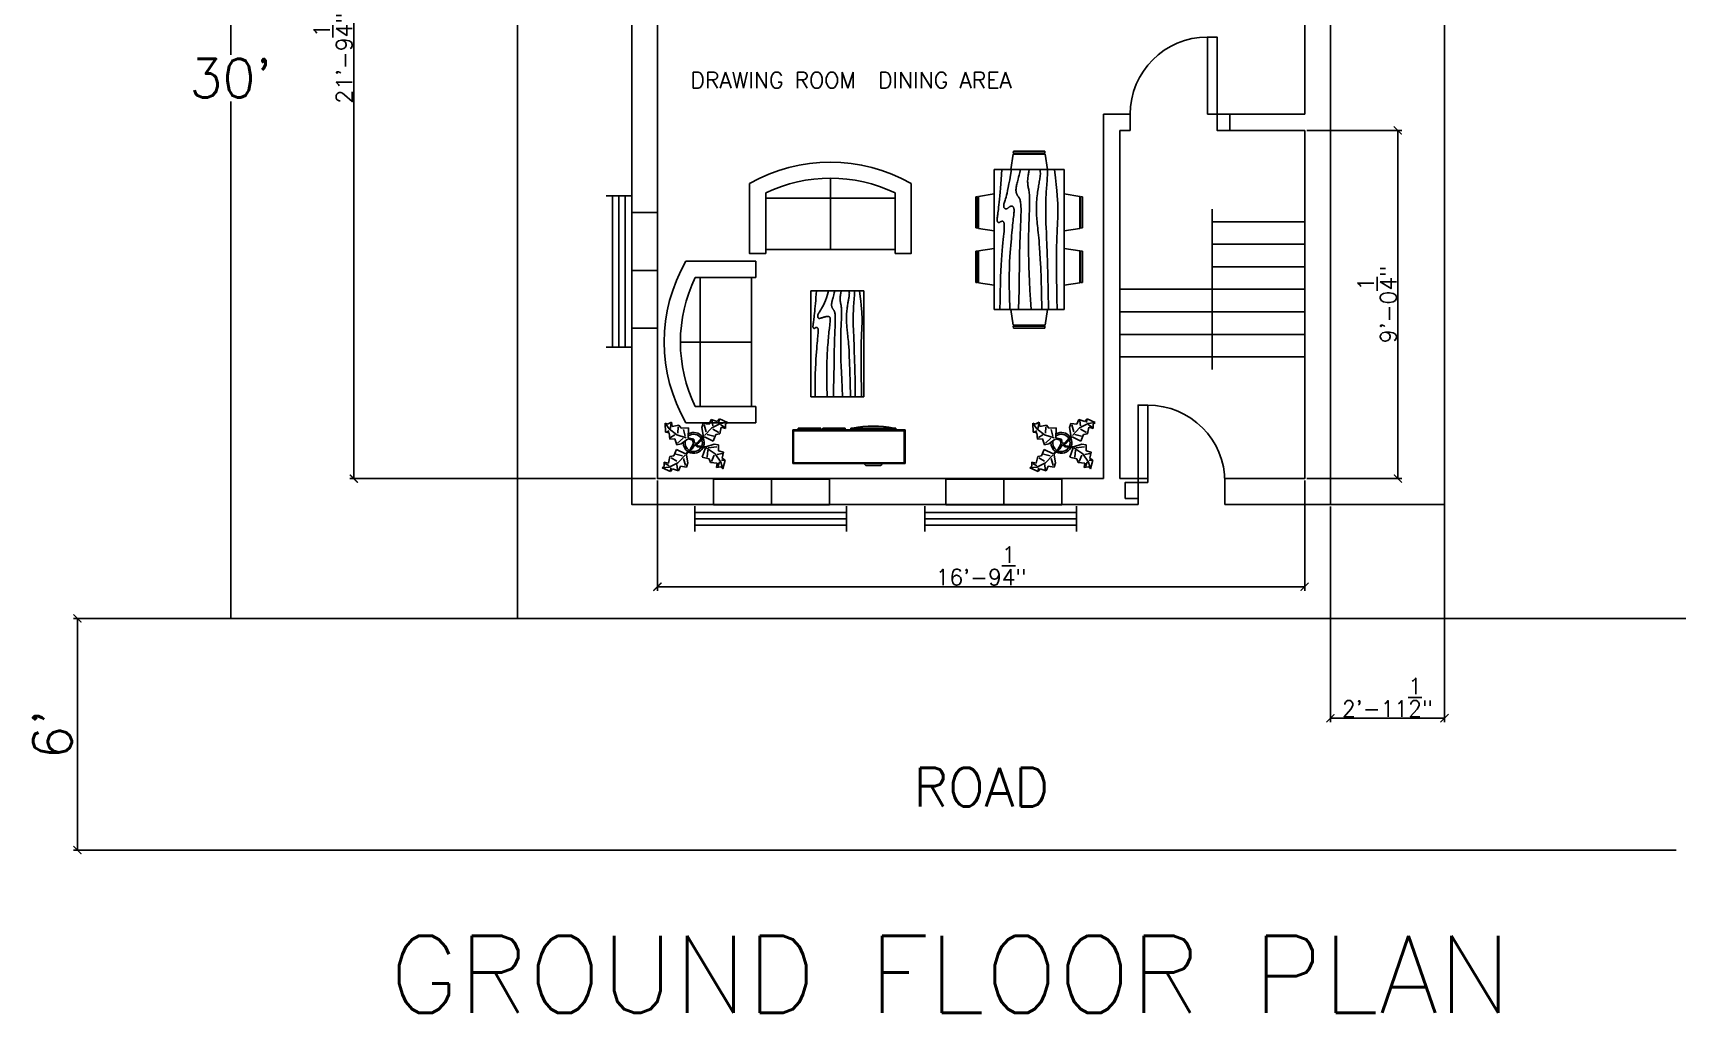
# Model space of a CAD drawing. Header units: inches. Extents: x 2392 to 5615, y 1950 to 5026.
# Drawn here: x 2502 to 3016, y 1950 to 2255 of the extents above; entities that cross this region are included whole.
import ezdxf

# ---------------------------------------------------------------- set-up
doc = ezdxf.new("R2010")
doc.units = ezdxf.units.IN
for name, color, linetype in [('blocks', 3, 'Continuous'), ('doors', 5, 'Continuous'), ('text', 1, 'Continuous'), ('windows', 2, 'Continuous')]:
    doc.layers.add(name, color=color, linetype=linetype)
doc.styles.get("Standard").update_dxf_attribs({"font": 'simplex.shx', "height": 5})
doc.dimstyles.new('Copy of ISO-25', dxfattribs={"dimtxt": 5, "dimasz": 2.5, "dimexe": 1.25, "dimexo": 0.625, "dimtad": 1, "dimlunit": 4, "dimtxsty": 'Standard', "dimblk": 'ARCHTICK', "dimcen": 2.5, "dimadec": 0, "dimazin": 0, "dimtfac": 1, "dimtmove": 0, "dimatfit": 3, "dimldrblk": 'ARCHTICK', "dimfxl": 1, "dimarcsym": 0})
doc.dimstyles.get("Standard").update_dxf_attribs({"dimtxt": 0.18, "dimasz": 0.18, "dimexe": 0.18, "dimexo": 0.0625, "dimgap": 0.09, "dimtad": 0, "dimtih": 1, "dimtoh": 1, "dimzin": 0, "dimdsep": 46, "dimlunit": 4, "dimtxsty": 'Standard', "dimblk": 'ARCHTICK', "dimcen": 0.09, "dimadec": 0, "dimazin": 0, "dimtfac": 1, "dimtofl": 0, "dimtmove": 0, "dimatfit": 3, "dimfxl": 1, "dimtolj": 1, "dimtzin": 0, "dimarcsym": 0})

# ---------------------------------------------------------------- blocks, each defined once
blk = doc.blocks.new('door')
at = {"layer": 'doors'}
for points in [[(-7, 5), (-7, 29), (-4, 29), (-4, 5)], [(-4, 5), (-4, 0), (0, 0), (0, 5)]]:
    blk.add_lwpolyline(points, close=True, dxfattribs=at)
blk.add_arc((-7, 5), 24, 90, 180, dxfattribs=at)
blk = doc.blocks.new('window')
at = {"layer": 'windows'}
blk.add_lwpolyline([(0, 8), (36, 8), (36, 0), (0, 0)], close=True, dxfattribs=at)
blk = doc.blocks.new('Dining Set - 36 x 72 in.')
at = {"linetype": 'Continuous'}
for p, q in [((-22.2343, 26.00059), (-23.4847, 17.99762)), ((-22.2304, 26), (-5.7608, 26)), ((-22, 27.5), (-22.1562, 26.50042)), ((-5.8416, 26.5), (-22.1534, 26.5)), ((-22, 27.5), (-6, 27.5)), ((-5.8437, 26.49966), (-6, 27.5)), ((-4.5152, 17.99762), (-5.7655, 25.99926)), ((5.7657, 26.00059), (4.5153, 17.99762)), ((5.7696, 26), (22.2392, 26)), ((6, 27.5), (5.8438, 26.50042)), ((22.1584, 26.5), (5.8466, 26.5)), ((6, 27.5), (22, 27.5)), ((22.1563, 26.49966), (22, 27.5)), ((23.4848, 17.99762), (22.2345, 25.99926)), ((36, 18), (-36, 18)), ((-36, 18), (-36, -18)), ((36, -18), (36, 18)), ((-44.0006, 8.23428), (-35.9976, 9.48474)), ((44.0006, 8.23428), (35.9976, 9.48474)), ((-45.5, 8), (-44.5004, 8.15617)), ((-45.5, 8), (-45.5, -8)), ((-44.5, -8.15843), (-44.5, 8.15338)), ((-44, 8.23041), (-44, -8.23915)), ((44, 8.23041), (44, -8.23915)), ((44.5, -8.15843), (44.5, 8.15338)), ((45.5, 8), (44.5005, 8.15617)), ((45.5, 8), (45.5, -8)), ((-44.4997, -8.15631), (-45.5, -8)), ((-35.9976, -9.48476), (-43.9993, -8.2345)), ((35.9976, -9.48476), (43.9993, -8.2345)), ((44.4997, -8.15631), (45.5, -8)), ((-36, -18), (36, -18)), ((-22.2343, -26.0006), (-23.4847, -17.99762)), ((-4.5152, -17.99762), (-5.7655, -25.99928)), ((5.7657, -26.0006), (4.5153, -17.99762)), ((23.4848, -17.99762), (22.2345, -25.99928)), ((-22.2304, -26), (-5.7608, -26)), ((-22, -27.5), (-22.1562, -26.50044)), ((-5.8416, -26.5), (-22.1534, -26.5)), ((-22, -27.5), (-6, -27.5)), ((-5.8437, -26.49967), (-6, -27.5)), ((5.7696, -26), (22.2392, -26)), ((6, -27.5), (5.8438, -26.50044)), ((22.1584, -26.5), (5.8466, -26.5)), ((6, -27.5), (22, -27.5)), ((22.1563, -26.49967), (22, -27.5))]:
    blk.add_line(p, q, dxfattribs=at)
for points in [[(-36, 15), (-31.1772, 14.97754), (-26.8079, 14.91406), (-22.8538, 14.81543), (-19.276, 14.6875), (-16.0362, 14.53613), (-13.0957, 14.36718), (-10.4159, 14.18652), (-7.9583, 14), (-5.6904, 13.81315), (-3.6035, 13.63021), (-1.6954, 13.45508), (0.0365, 13.29166), (1.5945, 13.14388), (2.9811, 13.01562), (4.1988, 12.9108), (5.25, 12.83333), (6.1393, 12.78613), (6.8802, 12.76823), (7.4883, 12.77767), (7.9792, 12.8125), (8.3685, 12.87077), (8.6719, 12.95052), (8.9049, 13.0498), (9.0833, 13.16666), (9.2205, 13.29899), (9.3216, 13.44401), (9.3895, 13.59879), (9.4271, 13.76041), (9.4373, 13.92594), (9.4232, 14.09245), (9.3875, 14.257), (9.3333, 14.41666), (9.2638, 14.56917), (9.1836, 14.71484), (9.0975, 14.85465), (9.0104, 14.98958), (8.9272, 15.1206), (8.8529, 15.2487), (8.7922, 15.37483), (8.75, 15.5), (8.7305, 15.62467), (8.7344, 15.74739), (8.7617, 15.86621), (8.8125, 15.97916), (8.8867, 16.08431), (8.9844, 16.17968), (9.1055, 16.26334), (9.25, 16.33333), (9.4189, 16.38802), (9.6172, 16.42708), (9.8506, 16.45052), (10.125, 16.45833), (10.4463, 16.45052), (10.8203, 16.42708), (11.2529, 16.38802), (11.75, 16.33333), (12.3184, 16.26318), (12.9694, 16.17838), (13.7151, 16.07991), (14.5677, 15.96875), (15.5395, 15.84586), (16.6426, 15.71224), (17.8893, 15.56884), (19.2917, 15.41666), (20.859, 15.25667), (22.5879, 15.08984), (24.4721, 14.91715), (26.5052, 14.73958), (28.6809, 14.5581), (30.9929, 14.3737), (33.4347, 14.18733), (36, 14)], [(-36, 10), (-28.9766, 10.14274), (-23.1725, 10.20442), (-18.4241, 10.19775), (-14.5677, 10.13541), (-11.4399, 10.03011), (-8.877, 9.89453), (-6.7154, 9.74137), (-4.7917, 9.58333), (-2.9698, 9.43082), (-1.2246, 9.28515), (0.4415, 9.14534), (2.026, 9.01041), (3.5266, 8.87939), (4.9408, 8.7513), (6.266, 8.62516), (7.5, 8.5), (8.6411, 8.37549), (9.6914, 8.2539), (10.6538, 8.13818), (11.5312, 8.03125), (12.3267, 7.93603), (13.043, 7.85547), (13.6831, 7.79248), (14.25, 7.75), (14.7471, 7.7303), (15.1797, 7.73307), (15.5537, 7.75732), (15.875, 7.80208), (16.1494, 7.86637), (16.3828, 7.94922), (16.5811, 8.04964), (16.75, 8.16666), (16.8944, 8.29915), (17.0143, 8.44531), (17.1089, 8.60319), (17.1771, 8.77083), (17.218, 8.94629), (17.2305, 9.1276), (17.2137, 9.31282), (17.1667, 9.5), (17.0895, 9.6875), (16.987, 9.875), (16.8649, 10.0625), (16.7292, 10.25), (16.5856, 10.4375), (16.4401, 10.625), (16.2985, 10.8125), (16.1667, 11), (16.05, 11.18733), (15.9518, 11.3737), (15.8752, 11.5581), (15.8229, 11.73958), (15.798, 11.91715), (15.8034, 12.08984), (15.842, 12.25667), (15.9167, 12.41666), (16.0295, 12.56836), (16.1784, 12.70833), (16.3605, 12.83268), (16.5729, 12.9375), (16.8127, 13.01888), (17.0768, 13.07291), (17.3625, 13.0957), (17.6667, 13.08333), (17.9894, 13.03312), (18.3418, 12.94726), (18.7382, 12.82918), (19.1927, 12.68229), (19.7195, 12.51001), (20.3327, 12.31575), (21.0465, 12.10294), (21.875, 11.875), (22.8357, 11.63354), (23.959, 11.37304), (25.2786, 11.08618), (26.8282, 10.76562), (28.6414, 10.40405), (30.752, 9.99414), (33.1936, 9.52856), (36, 9)], [(-36, 5.5), (-30.7157, 5.3348), (-26.069, 5.20963), (-21.9946, 5.11767), (-18.4271, 5.05208), (-15.3009, 5.00602), (-12.5508, 4.97265), (-10.1112, 4.94515), (-7.9167, 4.91666), (-5.909, 4.88167), (-4.0586, 4.83984), (-2.3429, 4.79215), (-0.7396, 4.73958), (0.7739, 4.6831), (2.22, 4.6237), (3.6213, 4.56233), (5, 4.5), (6.373, 4.43782), (7.7344, 4.3776), (9.0723, 4.32129), (10.375, 4.27083), (11.6309, 4.22819), (12.8281, 4.19531), (13.9551, 4.17415), (15, 4.16666), (15.954, 4.17448), (16.819, 4.19791), (17.6001, 4.23698), (18.3021, 4.29166), (18.9299, 4.36198), (19.4883, 4.44791), (19.9823, 4.54948), (20.4167, 4.66666), (20.7969, 4.79899), (21.1302, 4.94401), (21.4245, 5.09879), (21.6875, 5.26041), (21.9271, 5.42594), (22.1511, 5.59245), (22.3672, 5.757), (22.5834, 5.91666), (22.8065, 6.06868), (23.0404, 6.21093), (23.2879, 6.34147), (23.5521, 6.45833), (23.8358, 6.55957), (24.142, 6.64323), (24.4735, 6.70735), (24.8334, 6.75), (25.2235, 6.76969), (25.642, 6.76692), (26.0858, 6.74267), (26.5521, 6.69791), (27.0379, 6.63362), (27.5404, 6.55078), (28.0565, 6.45036), (28.5834, 6.33333), (29.1242, 6.19987), (29.7071, 6.04687), (30.3661, 5.87044), (31.1354, 5.66666), (32.0493, 5.43164), (33.142, 5.16146), (34.4475, 4.85221), (36, 4.5)], [(-36, -1), (-30.7915, -0.6591), (-26.0195, -0.38216), (-21.6519, -0.16284), (-17.6563, 0.00521), (-14.0005, 0.12833), (-10.6523, 0.21289), (-7.5796, 0.26522), (-4.75, 0.29166), (-2.134, 0.29793), (0.2878, 0.28711), (2.5317, 0.26163), (4.6146, 0.22396), (6.5529, 0.17651), (8.3633, 0.12174), (10.0623, 0.06209), (11.6667, 0), (13.1899, -0.06201), (14.6341, -0.1211), (15.9982, -0.17432), (17.2813, -0.21875), (18.4823, -0.25147), (19.6003, -0.26953), (20.6343, -0.27002), (21.5834, -0.25), (22.4481, -0.20768), (23.2357, -0.14584), (23.9549, -0.06836), (24.6146, 0.02083), (25.2235, 0.11784), (25.7904, 0.21875), (26.3241, 0.31966), (26.8334, 0.41666), (27.3265, 0.50618), (27.8099, 0.58593), (28.2894, 0.65397), (28.7709, 0.70833), (29.2601, 0.74707), (29.763, 0.76823), (30.2855, 0.76985), (30.8334, 0.75), (31.4088, 0.70784), (31.9994, 0.64713), (32.589, 0.57275), (33.1615, 0.48958), (33.7008, 0.4025), (34.1908, 0.3164), (34.6153, 0.23616), (34.9584, 0.16666), (35.2099, 0.11165), (35.3848, 0.07031), (35.504, 0.04069), (35.5886, 0.02083), (35.6594, 0.00879), (35.7377, 0.0026), (35.8442, 0.00032), (36, 0)], [(-36, -6.5), (-27.1843, -6.31267), (-20.084, -6.1263), (-14.469, -5.9419), (-10.1094, -5.76042), (-6.7752, -5.58285), (-4.2363, -5.41016), (-2.2629, -5.24333), (-0.625, -5.08334), (0.8708, -4.93099), (2.2715, -4.78646), (3.5872, -4.64974), (4.8281, -4.52084), (6.0046, -4.39974), (7.127, -4.28646), (8.2053, -4.18099), (9.25, -4.08334), (10.2705, -3.99382), (11.2734, -3.91407), (12.2647, -3.84603), (13.25, -3.79167), (14.2354, -3.75293), (15.2266, -3.73177), (16.2295, -3.73015), (17.25, -3.75), (18.2912, -3.79248), (19.3451, -3.85547), (20.4009, -3.93604), (21.4479, -4.03125), (22.4754, -4.13819), (23.4727, -4.25391), (24.4289, -4.37549), (25.3334, -4.5), (26.1785, -4.62492), (26.9694, -4.74935), (27.7145, -4.87281), (28.4219, -4.99479), (29.1, -5.11483), (29.7572, -5.23242), (30.4016, -5.34709), (31.0417, -5.45834), (31.6837, -5.56437), (32.3262, -5.65821), (32.9658, -5.73153), (33.599, -5.77604), (34.2224, -5.78345), (34.8327, -5.74545), (35.4264, -5.65373), (36, -5.5)], [(-36, -10), (-26.4022, -9.81299), (-18.4675, -9.62891), (-11.9839, -9.45069), (-6.7396, -9.28125), (-2.5226, -9.12354), (0.8789, -8.98047), (3.6769, -8.85498), (6.0833, -8.75), (8.2767, -8.66765), (10.3021, -8.60677), (12.1712, -8.56543), (13.8958, -8.54167), (15.4876, -8.53353), (16.9583, -8.53907), (18.3197, -8.55632), (19.5834, -8.58334), (20.7616, -8.61841), (21.8685, -8.66081), (22.9188, -8.71004), (23.9271, -8.76563), (24.9081, -8.82707), (25.8763, -8.89388), (26.8465, -8.96558), (27.8334, -9.04167), (28.8474, -9.12118), (29.8828, -9.20117), (30.93, -9.27824), (31.9792, -9.34896), (33.0205, -9.40991), (34.0443, -9.45768), (35.0407, -9.48885), (36, -9.5)], [(-36, -14.5), (-30.0881, -14.33513), (-25.0332, -14.21224), (-20.7312, -14.12647), (-17.0781, -14.07292), (-13.97, -14.04671), (-11.3027, -14.04297), (-8.9724, -14.05681), (-6.875, -14.08334), (-4.9224, -14.11833), (-3.0905, -14.16016), (-1.3709, -14.20785), (0.2448, -14.26042), (1.7647, -14.3169), (3.1973, -14.3763), (4.5507, -14.43767), (5.8333, -14.5), (7.0554, -14.5621), (8.235, -14.62175), (9.3922, -14.67652), (10.5469, -14.72396), (11.7192, -14.76164), (12.929, -14.78711), (14.1965, -14.79794), (15.5417, -14.79167), (16.9933, -14.76424), (18.6152, -14.70508), (20.4804, -14.60197), (22.6615, -14.44271), (25.2312, -14.21509), (28.2624, -13.9069), (31.8277, -13.50594), (36, -13)]]:
    blk.add_lwpolyline(points, dxfattribs=at)
blk = doc.blocks.new('Entertainment Center')
at = {"linetype": 'Continuous'}
for p, q in [((-4, 0), (-5, -1)), ((4, 0), (-4, 0)), ((5, -1), (4, 0)), ((-17, -19), (-17, -1)), ((-17, -1), (43, -1)), ((-16.5, -18.5), (-16.5, -1.5)), ((-16.5, -1.5), (42.5, -1.5)), ((42.5, -1.5), (42.5, -18.5)), ((43, -1), (43, -19)), ((43, -19), (-17, -19)), ((42.5, -18.5), (-16.5, -18.5)), ((-12, -20), (-12, -19)), ((12, -20), (-12, -20)), ((12, -19), (12, -20)), ((15, -20), (15, -19)), ((27, -20), (15, -20)), ((27, -19), (27, -20)), ((28, -20), (28, -19)), ((40, -20), (28, -20)), ((40, -19), (40, -20))]:
    blk.add_line(p, q, dxfattribs=at)
blk.add_arc((0, 40), 61, 259.6111, 280.3889, dxfattribs=at)
blk = doc.blocks.new('Plant - Rubber or Philodendron')
at = {"linetype": 'Continuous'}
for p, q in [((-16.2005, 11.4774), (-13.9899, 8.1064)), ((-16.2005, 11.4774), (-14.8639, 10.7964)), ((-16.0159, 6.3329), (-16.2005, 11.4774)), ((-14.8639, 10.7964), (-12.6195, 11.8975)), ((-13.3174, 8.325), (-13.0735, 11.0065)), ((-12.6195, 11.8975), (-12.1909, 9.4345)), ((-12.1909, 9.4345), (-8.3829, 10.3)), ((-8.3829, 10.3), (-7.0549, 8.501)), ((4.6914, 8.8812), (5.3859, 11.2828)), ((5.3859, 11.2828), (8.8871, 10.7908)), ((5.9878, 10.4842), (7.1971, 6.3869)), ((8.8871, 10.7908), (9.9809, 13.4933)), ((9.9809, 13.4933), (13.3837, 12.301)), ((15.3859, 11.3055), (10.3916, 8.7942)), ((10.5828, 12.6946), (10.8893, 9.7953)), ((13.3837, 12.301), (14.68, 13.9039)), ((14.5816, 13.2037), (14.3848, 11.8033)), ((14.68, 13.9039), (19.3848, 11.8146)), ((15.2875, 10.6053), (17.5907, 9.2105)), ((19.3848, 11.8146), (15.3859, 11.3055)), ((19.3848, 11.8146), (18.1868, 10.9119)), ((18.1868, 10.9119), (18.1925, 8.4119)), ((-14.0069, 5.8704), (-16.0159, 6.3329)), ((-15.3434, 6.5514), (-13.9984, 6.9884)), ((-13.5868, 2.2894), (-14.0069, 5.8704)), ((-13.9899, 8.1064), (-9.5434, 4.7185)), ((-10.6784, 2.491), (-13.5868, 2.2894)), ((-13.1329, 3.1804), (-10.6614, 4.727)), ((-9.5858, -0.8715), (-10.6784, 2.491)), ((-9.5434, 4.7185), (-4.1917, 2.9888)), ((-9.1318, 0.0195), (-5.9793, 2.9025)), ((-8.8369, 9.409), (-9.0894, 5.6095)), ((-7.1228, -0.443), (-3.5248, 2.2131)), ((-7.0549, 8.501), (-3.0284, 8.6941)), ((-4.8529, 4.012), (-5.7184, 7.82)), ((-3.5248, 2.2131), (-3.3011, 2.4355)), ((-3.3011, 2.4355), (-0.5306, 1.7947)), ((-3.0284, 8.6941), (-3.0709, 3.1041)), ((-3.0709, 3.1041), (0.0797, 2.3163)), ((-0.5306, 1.7947), (-0.2255, -0.5527)), ((-0.5306, 1.7947), (-0.5306, 1.7947)), ((0.0797, 2.3163), (0.4866, -0.031)), ((0.4866, -0.031), (2.1141, 0.2298)), ((2.1141, 0.2298), (5.4346, 3.9146)), ((6.1032, 3.6844), (2.8262, -0.031)), ((4.6914, 8.8812), (5.5014, 4.4831)), ((5.4346, 3.9146), (5.5014, 4.4831)), ((11.1089, 1.1958), (6.1032, 3.6844)), ((10.3916, 8.7942), (6.2847, 4.4028)), ((7.7005, 4.8881), (11.5025, 3.9967)), ((14.2977, 6.1031), (10.9934, 7.9956)), ((12.7005, 4.8994), (11.1089, 1.1958)), ((14.8995, 5.3044), (12.7005, 4.8994)), ((15.7909, 9.1065), (14.8995, 5.3044)), ((18.1925, 8.4119), (15.7909, 9.1065)), ((-14.4141, -11.4699), (-13.5228, -7.6679)), ((-13.5228, -7.6679), (-11.3237, -7.2629)), ((-12.921, -8.4665), (-9.6166, -10.359)), ((-11.3237, -7.2629), (-9.7321, -3.5593)), ((-6.3237, -7.2516), (-10.1257, -6.3602)), ((-9.7321, -3.5593), (-4.7264, -6.0479)), ((-7.1228, -0.443), (-9.5858, -0.8715)), ((-9.0148, -11.1577), (-4.9047, -6.8122)), ((-4.611, -12.8477), (-5.8203, -8.7504)), ((-2.019, -3.6148), (-4.7264, -6.0479)), ((-4.1246, -6.8466), (-4.0579, -6.2781)), ((-3.3146, -11.2447), (-4.1246, -6.8466)), ((-4.0579, -6.2781), (-0.9375, -3.1608)), ((-2.019, -3.6148), (-0.2255, -0.5527)), ((-0.9375, -3.1608), (0.5883, -0.8135)), ((0.5883, -0.8135), (2.2447, -2.0916)), ((2.8262, -0.031), (1.3003, -0.5527)), ((1.3003, -0.5527), (2.4193, -1.4655)), ((2.2447, -2.0916), (6.7108, -2.6626)), ((2.4193, -1.4655), (6.895, -2.1175)), ((4.943, -7.9659), (6.7108, -2.6626)), ((8.8321, -9.0266), (4.943, -7.9659)), ((11.6605, -0.5413), (6.895, -2.1175)), ((12.3677, -6.1981), (7.219, -2.6772)), ((8.125, -4.0768), (7.7715, -7.9659)), ((8.3544, -2.7453), (13.1973, -2.1704)), ((9.5392, -11.1479), (8.8321, -9.0266)), ((10.2463, -10.4408), (11.6605, -6.9053)), ((11.6605, -0.5413), (14.1354, -0.8948)), ((15.5496, -10.7943), (12.3677, -6.1981)), ((16.2567, -5.8446), (13.4283, -6.5517)), ((14.1354, -0.8948), (14.1354, -4.4304)), ((14.1354, -4.4304), (16.9638, -5.1375)), ((16.9638, -5.1375), (16.2567, -8.673)), ((16.2567, -8.673), (18.0245, -9.7337)), ((-18.008, -14.1781), (-16.8101, -13.2754)), ((-18.008, -14.1781), (-14.0091, -13.669)), ((-13.3032, -16.2674), (-18.008, -14.1781)), ((-16.8157, -10.7754), (-14.4141, -11.4699)), ((-16.8101, -13.2754), (-16.8157, -10.7754)), ((-13.9107, -12.9688), (-16.2139, -11.574)), ((-14.0091, -13.669), (-9.0148, -11.1577)), ((-12.0069, -14.6645), (-13.3032, -16.2674)), ((-13.2048, -15.5672), (-13.008, -14.1668)), ((-8.6042, -15.8568), (-12.0069, -14.6645)), ((-9.206, -15.0581), (-9.5126, -12.1588)), ((-7.5103, -13.1543), (-8.6042, -15.8568)), ((-4.0092, -13.6463), (-7.5103, -13.1543)), ((-3.3146, -11.2447), (-4.0092, -13.6463)), ((13.4283, -11.5015), (9.5392, -11.1479)), ((13.0748, -13.9763), (13.4283, -11.5015)), ((15.5496, -13.6228), (13.0748, -13.9763)), ((14.8425, -10.7943), (13.7819, -13.2692)), ((16.6103, -14.6834), (15.5496, -10.7943)), ((16.6103, -14.6834), (15.5496, -13.6228)), ((17.3174, -9.7337), (15.9032, -9.7337)), ((18.0245, -9.7337), (16.6103, -14.6834))]:
    blk.add_line(p, q, dxfattribs=at)
for centre, radius, start, end in [((0.0308, 0.1664), 6, 178.6147, 235.1169), ((0.0308, 0.1664), 5, 168.1647, 238.6725), ((0, 0), 6.1275, 34.37569, 120.1028), ((-0.0601, -0.2075), 5.2461, 33.82192, 124.9414), ((-0.2664, 0.1682), 5.2775, 338.4094, 20.03007), ((-0.098, 0.1364), 6.1288, 341.2017, 26.09184), ((-0.0234, 0.3825), 6.1492, 242.5812, 331.2714), ((-0.1102, 0.4886), 5.2883, 247.3711, 327.472)]:
    blk.add_arc(centre, radius, start, end, dxfattribs=at)
blk = doc.blocks.new('Table - Rectangular Woodgrain 60 x 30 in.')
at = {"linetype": 'Continuous'}
for p, q in [((0, 0), (0, -30)), ((60, 0), (0, 0)), ((60, -30), (60, 0)), ((0, -30), (60, -30))]:
    blk.add_line(p, q, dxfattribs=at)
for points in [[(0, -2.4), (4.8155, -2.418), (9.0302, -2.4688), (12.709, -2.5477), (15.9167, -2.65), (18.7181, -2.7711), (21.1781, -2.9063), (23.3616, -3.0508), (25.3333, -3.2), (27.1477, -3.3495), (28.8172, -3.4958), (30.3437, -3.636), (31.7291, -3.7667), (32.9756, -3.8849), (34.0849, -3.9875), (35.059, -4.0714), (35.9, -4.1334), (36.6114, -4.1711), (37.2041, -4.1854), (37.6906, -4.1779), (38.0833, -4.15), (38.3948, -4.1034), (38.6375, -4.0396), (38.8239, -3.9602), (38.9666, -3.8667), (39.0764, -3.7608), (39.1573, -3.6448), (39.2116, -3.521), (39.2416, -3.3917), (39.2498, -3.2593), (39.2385, -3.1261), (39.21, -2.9944), (39.1666, -2.8667), (39.111, -2.7447), (39.0468, -2.6281), (38.978, -2.5163), (38.9083, -2.4083), (38.8418, -2.3035), (38.7823, -2.201), (38.7337, -2.1001), (38.7, -2), (38.6844, -1.9003), (38.6875, -1.8021), (38.7094, -1.707), (38.75, -1.6167), (38.8094, -1.5326), (38.8875, -1.4563), (38.9844, -1.3893), (39.1, -1.3333), (39.2351, -1.2896), (39.3937, -1.2583), (39.5804, -1.2396), (39.8, -1.2333), (40.057, -1.2396), (40.3562, -1.2583), (40.7023, -1.2896), (41.1, -1.3333), (41.5547, -1.3895), (42.0755, -1.4573), (42.6721, -1.5361), (43.3542, -1.625), (44.1316, -1.7233), (45.014, -1.8302), (46.0114, -1.9449), (47.1333, -2.0667), (48.3862, -2.1947), (49.7625, -2.3281), (51.2513, -2.4663), (52.8416, -2.6083), (54.5226, -2.7535), (56.2833, -2.9011), (58.1127, -3.0501), (60, -3.2)], [(0, -9.2), (6.5759, -9.0858), (11.9385, -9.0365), (16.2527, -9.0418), (19.6833, -9.0917), (22.3952, -9.1759), (24.5531, -9.2844), (26.322, -9.4069), (27.8666, -9.5333), (29.3241, -9.6553), (30.7203, -9.7719), (32.0532, -9.8837), (33.3208, -9.9917), (34.5213, -10.0965), (35.6526, -10.199), (36.7128, -10.2999), (37.7, -10.4), (38.6129, -10.4996), (39.4531, -10.5969), (40.223, -10.6895), (40.925, -10.775), (41.5613, -10.8512), (42.1344, -10.9156), (42.6465, -10.966), (43.1, -11), (43.4976, -11.0158), (43.8437, -11.0136), (44.143, -10.9942), (44.4, -10.9583), (44.6195, -10.9069), (44.8062, -10.8406), (44.9648, -10.7603), (45.1, -10.6667), (45.2155, -10.5598), (45.3114, -10.4365), (45.3871, -10.2929), (45.4416, -10.125), (45.4743, -9.929), (45.4844, -9.7011), (45.4709, -9.4371), (45.4333, -9.1333), (45.3716, -8.7883), (45.2896, -8.4104), (45.1919, -8.0107), (45.0833, -7.6), (44.9685, -7.1893), (44.8521, -6.7896), (44.7388, -6.4117), (44.6333, -6.0667), (44.54, -5.7628), (44.4614, -5.4979), (44.4001, -5.2675), (44.3583, -5.0667), (44.3384, -4.8909), (44.3427, -4.7354), (44.3736, -4.5956), (44.4333, -4.4667), (44.5236, -4.3453), (44.6427, -4.2333), (44.7884, -4.1339), (44.9583, -4.05), (45.1501, -3.9849), (45.3614, -3.9417), (45.59, -3.9234), (45.8333, -3.9333), (46.0915, -3.9749), (46.3734, -4.0531), (46.6906, -4.1736), (47.0542, -4.3417), (47.4756, -4.5629), (47.9661, -4.8427), (48.5372, -5.1866), (49.2, -5.6), (49.9676, -6.0844), (50.8594, -6.625), (51.8965, -7.2031), (53.1, -7.8), (54.491, -8.3969), (56.0906, -8.975), (57.9199, -9.5156), (60, -10)], [(0, -12.8), (5.1847, -12.9322), (9.6213, -13.0323), (13.3963, -13.1059), (16.5958, -13.1583), (19.3063, -13.1952), (21.614, -13.2219), (23.6054, -13.2439), (25.3666, -13.2667), (26.9728, -13.2947), (28.4531, -13.3281), (29.8256, -13.3663), (31.1083, -13.4083), (32.3191, -13.4535), (33.476, -13.501), (34.597, -13.5501), (35.7, -13.6), (36.7984, -13.6497), (37.8875, -13.6979), (38.9578, -13.743), (40, -13.7833), (41.0047, -13.8174), (41.9625, -13.8438), (42.864, -13.8607), (43.7, -13.8667), (44.4631, -13.8604), (45.1552, -13.8417), (45.7801, -13.8104), (46.3416, -13.7667), (46.8439, -13.7104), (47.2906, -13.6417), (47.6858, -13.5604), (48.0333, -13.4667), (48.3375, -13.3608), (48.6042, -13.2448), (48.8396, -13.121), (49.05, -12.9917), (49.2417, -12.8593), (49.4208, -12.7261), (49.5937, -12.5944), (49.7667, -12.4667), (49.9452, -12.3451), (50.1323, -12.2313), (50.3303, -12.1268), (50.5416, -12.0333), (50.7686, -11.9524), (51.0135, -11.8854), (51.2788, -11.8341), (51.5666, -11.8), (51.8785, -11.7843), (52.2116, -11.7865), (52.562, -11.8059), (52.926, -11.8417), (53.2998, -11.8931), (53.6795, -11.9594), (54.0614, -12.0397), (54.4416, -12.1333), (54.8223, -12.2401), (55.2293, -12.3625), (55.6942, -12.5037), (56.2489, -12.6667), (56.9251, -12.8547), (57.7545, -13.0708), (58.7689, -13.3182), (60, -13.6)], [(0, -18), (5.124, -17.7273), (9.6609, -17.5057), (13.6705, -17.3303), (17.2125, -17.1958), (20.3467, -17.0973), (23.1328, -17.0297), (25.6307, -16.9878), (27.9, -16.9667), (29.9928, -16.9617), (31.9302, -16.9703), (33.7254, -16.9907), (35.3917, -17.0208), (36.9423, -17.0588), (38.3906, -17.1026), (39.7499, -17.1503), (41.0333, -17.2), (42.2519, -17.2496), (43.4073, -17.2969), (44.4986, -17.3395), (45.525, -17.375), (46.4858, -17.4012), (47.3802, -17.4156), (48.2074, -17.416), (48.9667, -17.4), (49.6583, -17.3662), (50.2872, -17.3167), (50.8595, -17.2547), (51.3812, -17.1833), (51.8584, -17.1057), (52.2971, -17.025), (52.7034, -16.9443), (53.0833, -16.8667), (53.443, -16.7951), (53.789, -16.7313), (54.128, -16.6768), (54.4666, -16.6334), (54.8115, -16.6024), (55.1693, -16.5854), (55.5465, -16.5841), (55.95, -16.6), (56.3828, -16.6337), (56.8346, -16.6823), (57.2915, -16.7418), (57.7396, -16.8084), (58.165, -16.878), (58.5539, -16.9469), (58.8924, -17.0111), (59.1666, -17.0667), (59.3679, -17.1107), (59.5078, -17.1438), (59.6032, -17.1675), (59.6708, -17.1833), (59.7275, -17.193), (59.7901, -17.1979), (59.8753, -17.1998), (60, -17.2)], [(0, -22.4), (8.0098, -22.2501), (14.4094, -22.1011), (19.4168, -21.9535), (23.25, -21.8083), (26.1269, -21.6663), (28.2656, -21.5281), (29.884, -21.3947), (31.2, -21.2667), (32.3967, -21.1448), (33.5172, -21.0292), (34.5697, -20.9198), (35.5625, -20.8167), (36.5037, -20.7198), (37.4015, -20.6292), (38.2642, -20.5448), (39.1, -20.4667), (39.9164, -20.3951), (40.7187, -20.3313), (41.5117, -20.2768), (42.3, -20.2333), (43.0883, -20.2024), (43.8812, -20.1854), (44.6836, -20.1841), (45.5, -20.2), (46.3328, -20.234), (47.1747, -20.2844), (48.0163, -20.3488), (48.8479, -20.425), (49.66, -20.5106), (50.4429, -20.6031), (51.1872, -20.7004), (51.8833, -20.8), (52.5246, -20.8999), (53.1166, -20.9995), (53.6681, -21.0983), (54.1875, -21.1958), (54.6834, -21.2919), (55.1646, -21.3859), (55.6394, -21.4777), (56.1167, -21.5667), (56.6028, -21.6515), (57.0961, -21.7266), (57.5929, -21.7852), (58.0896, -21.8208), (58.5823, -21.8268), (59.0674, -21.7964), (59.5412, -21.723), (60, -21.6)], [(0, -25.2), (8.6355, -25.0504), (15.7026, -24.9031), (21.4049, -24.7606), (25.9458, -24.625), (29.529, -24.4988), (32.3578, -24.3844), (34.6359, -24.284), (36.5667, -24.2), (38.3213, -24.1341), (39.9417, -24.0854), (41.437, -24.0523), (42.8167, -24.0333), (44.0901, -24.0268), (45.2667, -24.0313), (46.3557, -24.0451), (47.3667, -24.0667), (48.309, -24.0947), (49.1928, -24.1287), (50.0284, -24.168), (50.826, -24.2125), (51.5959, -24.2617), (52.3483, -24.3151), (53.0935, -24.3725), (53.8417, -24.4334), (54.6009, -24.497), (55.3699, -24.561), (56.1454, -24.6226), (56.9239, -24.6792), (57.7021, -24.7279), (58.4764, -24.7662), (59.2435, -24.7911), (60, -24.8)], [(0, -28.8), (5.6867, -28.6681), (10.45, -28.5698), (14.407, -28.5012), (17.675, -28.4584), (20.3711, -28.4374), (22.6125, -28.4344), (24.5164, -28.4455), (26.2, -28.4667), (27.762, -28.4947), (29.2276, -28.5281), (30.6033, -28.5663), (31.8958, -28.6084), (33.1118, -28.6535), (34.2578, -28.7011), (35.3405, -28.7501), (36.3666, -28.8), (37.3443, -28.8497), (38.288, -28.8974), (39.2137, -28.9412), (40.1375, -28.9792), (41.0753, -29.0093), (42.0432, -29.0297), (43.0572, -29.0384), (44.1333, -29.0333), (45.2936, -29.0114), (46.5843, -28.9641), (48.0579, -28.8816), (49.7666, -28.7542), (51.7629, -28.5721), (54.0989, -28.3255), (56.8272, -28.0048), (60, -27.6)]]:
    blk.add_lwpolyline(points, dxfattribs=at)
blk = doc.blocks.new('_ArchTick')
at = {"color": 0, "linetype": 'ByBlock', "const_width": 0.15}
blk.add_lwpolyline([(-0.5, -0.5), (0.5, 0.5)], dxfattribs=at)
blk = doc.blocks.new('*D23')
at = {"layer": 'Defpoints', "color": 0, "transparency": 16777216}
for p in [(2563.61, 2433.01), (2652.76, 2433.01), (2652.76, 2073.01)]:
    blk.add_point(p, dxfattribs=at)
at = {"layer": 'text', "color": 0, "lineweight": -2, "transparency": 16777216}
for p, q in [((2652.7, 2433.01), (2563.43, 2433.01)), ((2563.61, 2433.01), (2563.61, 2248.12)), ((2563.61, 2073.01), (2563.61, 2233.65)), ((2652.7, 2073.01), (2563.43, 2073.01))]:
    blk.add_line(p, q, dxfattribs=at)
at = {"layer": 'text', "color": 0, "lineweight": -2, "transparency": 16777216, "xscale": 0.18, "yscale": 0.18, "zscale": 0.18}
for p, rotation in [((2563.61, 2433.01), 90), ((2563.61, 2073.01), 270)]:
    blk.add_blockref('_ArchTick', p, dxfattribs=dict(at, rotation=rotation))
at = {"layer": 'text', "color": 0, "transparency": 16777216, "insert": (2563.61, 2240.88), "char_height": 5, "attachment_point": 5}
blk.add_mtext("\\A1;{\\H2.4x;30'}", dxfattribs=at)
blk = doc.blocks.new('*D24')
at = {"layer": 'Defpoints', "color": 0, "transparency": 16777216}
for p in [(2652.76, 2073.01), (2515.95, 2001.01), (2652.76, 2001.01)]:
    blk.add_point(p, dxfattribs=at)
at = {"layer": 'text', "color": 0, "lineweight": -2, "transparency": 16777216}
for p, q in [((2652.13, 2073.01), (2514.7, 2073.01)), ((2515.95, 2073.01), (2515.95, 2001.01)), ((2652.13, 2001.01), (2514.7, 2001.01))]:
    blk.add_line(p, q, dxfattribs=at)
at = {"layer": 'text', "color": 0, "lineweight": -2, "transparency": 16777216, "xscale": 2.5, "yscale": 2.5, "zscale": 2.5}
for p, rotation in [((2515.95, 2073.01), 90), ((2515.95, 2001.01), 270)]:
    blk.add_blockref('_ArchTick', p, dxfattribs=dict(at, rotation=rotation))
at = {"layer": 'text', "color": 0, "transparency": 16777216, "insert": (2508.18, 2037.01), "char_height": 5, "attachment_point": 5, "rotation": 90}
blk.add_mtext("{\\H2.4x;6'}", dxfattribs=at)
blk = doc.blocks.new('*D26')
at = {"layer": 'Defpoints', "color": 0, "transparency": 16777216}
for p in [(2905.32, 2108.44), (2940.76, 2108.44), (2940.76, 2041.99)]:
    blk.add_point(p, dxfattribs=at)
at = {"layer": 'text', "color": 0, "lineweight": -2, "transparency": 16777216}
for p, q in [((2905.32, 2107.81), (2905.32, 2040.74)), ((2940.76, 2107.81), (2940.76, 2040.74)), ((2905.32, 2041.99), (2940.76, 2041.99))]:
    blk.add_line(p, q, dxfattribs=at)
at = {"layer": 'text', "color": 0, "lineweight": -2, "transparency": 16777216, "xscale": 2.5, "yscale": 2.5, "zscale": 2.5, "rotation": 180}
blk.add_blockref('_ArchTick', (2905.32, 2041.99), dxfattribs=at)
at = {"layer": 'text', "color": 0, "lineweight": -2, "transparency": 16777216, "xscale": 2.5, "yscale": 2.5, "zscale": 2.5}
blk.add_blockref('_ArchTick', (2940.76, 2041.99), dxfattribs=at)
at = {"layer": 'text', "color": 0, "transparency": 16777216, "insert": (2923.04, 2048.45), "char_height": 5, "attachment_point": 5}
blk.add_mtext('2\'-11{\\H1x;\\S1/2;}"', dxfattribs=at)
blk = doc.blocks.new('*D30')
at = {"layer": 'Defpoints', "color": 0, "transparency": 16777216}
for p in [(2897.32, 2224.65), (2897.32, 2116.44), (2926.26, 2116.44)]:
    blk.add_point(p, dxfattribs=at)
at = {"layer": 'text', "color": 0, "lineweight": -2, "transparency": 16777216}
for p, q in [((2897.95, 2224.65), (2927.51, 2224.65)), ((2926.26, 2224.65), (2926.26, 2116.44)), ((2897.95, 2116.44), (2927.51, 2116.44))]:
    blk.add_line(p, q, dxfattribs=at)
at = {"layer": 'text', "color": 0, "lineweight": -2, "transparency": 16777216, "xscale": 2.5, "yscale": 2.5, "zscale": 2.5}
for p, rotation in [((2926.26, 2224.65), 90), ((2926.26, 2116.44), 270)]:
    blk.add_blockref('_ArchTick', p, dxfattribs=dict(at, rotation=rotation))
at = {"layer": 'text', "color": 0, "transparency": 16777216, "insert": (2919.81, 2170.54), "char_height": 5, "attachment_point": 5, "rotation": 90}
blk.add_mtext('9\'-0{\\H1x;\\S1/4;}"', dxfattribs=at)
blk = doc.blocks.new('*D31')
at = {"layer": 'Defpoints', "color": 0, "transparency": 16777216}
for p in [(2696.19, 2377.76), (2601.84, 2116.44), (2696.19, 2116.44)]:
    blk.add_point(p, dxfattribs=at)
at = {"layer": 'text', "color": 0, "lineweight": -2, "transparency": 16777216}
for p, q in [((2695.57, 2377.76), (2600.59, 2377.76)), ((2601.84, 2377.76), (2601.84, 2116.44)), ((2695.57, 2116.44), (2600.59, 2116.44))]:
    blk.add_line(p, q, dxfattribs=at)
at = {"layer": 'text', "color": 0, "lineweight": -2, "transparency": 16777216, "xscale": 2.5, "yscale": 2.5, "zscale": 2.5}
for p, rotation in [((2601.84, 2377.76), 90), ((2601.84, 2116.44), 270)]:
    blk.add_blockref('_ArchTick', p, dxfattribs=dict(at, rotation=rotation))
at = {"layer": 'text', "color": 0, "transparency": 16777216, "insert": (2595.38, 2247.1), "char_height": 5, "attachment_point": 5, "rotation": 90}
blk.add_mtext('21\'-9{\\H1x;\\S1/4;}"', dxfattribs=at)
blk = doc.blocks.new('*D34')
at = {"layer": 'Defpoints', "color": 0, "transparency": 16777216}
for p in [(2696.19, 2116.44), (2897.32, 2116.44), (2897.32, 2082.84)]:
    blk.add_point(p, dxfattribs=at)
at = {"layer": 'text', "color": 0, "lineweight": -2, "transparency": 16777216}
for p, q in [((2696.19, 2115.81), (2696.19, 2081.59)), ((2897.32, 2115.81), (2897.32, 2081.59)), ((2696.19, 2082.84), (2897.32, 2082.84))]:
    blk.add_line(p, q, dxfattribs=at)
at = {"layer": 'text', "color": 0, "lineweight": -2, "transparency": 16777216, "xscale": 2.5, "yscale": 2.5, "zscale": 2.5, "rotation": 180}
blk.add_blockref('_ArchTick', (2696.19, 2082.84), dxfattribs=at)
at = {"layer": 'text', "color": 0, "lineweight": -2, "transparency": 16777216, "xscale": 2.5, "yscale": 2.5, "zscale": 2.5}
blk.add_blockref('_ArchTick', (2897.32, 2082.84), dxfattribs=at)
at = {"layer": 'text', "color": 0, "transparency": 16777216, "insert": (2796.76, 2089.3), "char_height": 5, "attachment_point": 5}
blk.add_mtext('16\'-9{\\H1x;\\S1/4;}"', dxfattribs=at)
blk = doc.blocks.new('Window - Wood Frame 36 in. Wide plan')
for p, q in [((0, 6), (0, 0)), ((0, 4.5), (36, 4.5)), ((36, 6), (36, 0)), ((0, 3), (36, 3)), ((0, 1.5), (36, 1.5))]:
    blk.add_line(p, q)
blk = doc.blocks.new('Sofa - Roundback Loveseat 5 ft.')
at = {"linetype": 'Continuous'}
for p, q in [((0, -32.44198), (0, -5.99998)), ((-24, -33.99998), (-24, -11.46958)), ((24.00004, -33.99998), (24.00004, -11.46958)), ((-23.9998, -13.38178), (23.99986, -13.38178)), ((-24, -32.44198), (24.00004, -32.44198))]:
    blk.add_line(p, q, dxfattribs=at)
for points in [[(-24, -33.99998), (-30, -33.99998), (-30, -7.99998)], [(30.00004, -7.99998), (30.00004, -33.99998), (24.00004, -33.99998)]]:
    blk.add_lwpolyline(points, dxfattribs=at)
for centre, radius, start, end in [((0, -60.24998), 60.24998, 60.13715, 119.8628), ((0, -61.38438), 55.38444, 64.32083, 115.6792)]:
    blk.add_arc(centre, radius, start, end, dxfattribs=at)

msp = doc.modelspace()

# ---------------------------------------------------------------- linework, layer by layer
for p, q in [((2834.84, 2229.648), (2834.84, 2116.44)), ((2843.083, 2229.648), (2834.84, 2229.648)), ((2843.083, 2229.648), (2843.083, 2224.648)), ((2897.325, 2229.648), (2867.083, 2229.648)), ((2839.84, 2224.648), (2839.84, 2116.44)), ((2843.083, 2224.648), (2839.84, 2224.648)), ((2897.325, 2224.648), (2870.083, 2224.648)), ((2868.583, 2200.197), (2868.583, 2150.347)), ((2868.583, 2196.272), (2897.325, 2196.272)), ((2868.583, 2189.272), (2897.325, 2189.272)), ((2868.583, 2182.272), (2897.325, 2182.272)), ((2868.583, 2175.272), (2839.84, 2175.272)), ((2868.583, 2175.272), (2897.325, 2175.272)), ((2868.583, 2168.272), (2839.84, 2168.272)), ((2868.583, 2168.272), (2839.84, 2168.272)), ((2868.583, 2168.272), (2897.325, 2168.272)), ((2868.583, 2161.272), (2839.84, 2161.272)), ((2868.583, 2161.272), (2897.325, 2161.272)), ((2868.583, 2154.272), (2839.84, 2154.272)), ((2868.583, 2154.272), (2897.325, 2154.272)), ((2845.555, 2109.356), (2845.555, 2116.44)), ((2872.555, 2115.273), (2872.555, 2108.44)), ((2714.253, 2108.44), (2688.191, 2108.44)), ((2845.555, 2110.273), (2845.555, 2108.44)), ((2892.584, 2108.44), (2905.325, 2108.44)), ((2905.325, 2108.44), (2940.758, 2108.44)), ((2652.758, 2073.007), (2573.641, 2073.007)), ((2940.758, 2073.007), (3015.789, 2073.007))]:
    msp.add_line(p, q)
msp.add_lwpolyline([(2652.758, 2433.007), (2940.758, 2433.007), (2940.758, 2073.007), (2652.758, 2073.007)], close=True)
for points in [[(2845.555, 2108.44), (2688.191, 2108.44), (2688.191, 2385.763)], [(2905.325, 2385.763), (2905.325, 2108.44), (2872.555, 2108.44)], [(2834.84, 2116.44), (2696.191, 2116.44), (2696.191, 2274.214)], [(2897.325, 2274.214), (2897.325, 2229.648)], [(2897.325, 2224.648), (2897.325, 2116.44), (2872.527, 2116.44)], [(2848.555, 2116.44), (2839.84, 2116.44)], [(3012.758, 2001.007), (2580.758, 2001.007)]]:
    msp.add_lwpolyline(points)
at = {"layer": 'windows'}
for p, q in [((2688.191, 2181.163), (2696.191, 2181.163)), ((2731.661, 2108.291), (2731.661, 2116.44)), ((2803.851, 2108.291), (2803.851, 2116.44))]:
    msp.add_line(p, q, dxfattribs=at)

# ---------------------------------------------------------------- block references
at = {"layer": 'blocks'}
for name, p, xscale, yscale, zscale in [('Sofa - Roundback Loveseat 5 ft.', (2749.944, 2214.817), 0.8364100218840503, 0.8364100218840503, 0.8364100218840503), ('Plant - Rubber or Philodendron', (2707.45, 2127.462), 0.5440757650598074, 0.5440757650598074, 0.5440757650598074), ('Plant - Rubber or Philodendron', (2821.704, 2127.462), 0.5440757650598074, 0.5440757650598074, 0.5440757650598074)]:
    msp.add_blockref(name, p, dxfattribs=dict(at, xscale=xscale, yscale=yscale, zscale=zscale))
for name, p, xscale, yscale, zscale, rotation in [('Dining Set - 36 x 72 in.', (2811.695, 2190.721), 0.6039568870511357, 0.6039568870511357, 0.6039568870511357, 90), ('Sofa - Roundback Loveseat 5 ft.', (2698.323, 2158.875), 0.8364100218840503, 0.8364100218840503, 0.8364100218840503, 90), ('Table - Rectangular Woodgrain 60 x 30 in.', (2743.853, 2141.895), 0.5485304553789473, 0.5485304553789473, 0.5485304553789473, 90), ('Entertainment Center', (2763.245, 2120.52), 0.5816954083897398, 0.5816954083897398, 0.5816954083897398, 180)]:
    msp.add_blockref(name, p, dxfattribs=dict(at, xscale=xscale, yscale=yscale, zscale=zscale, rotation=rotation))
at = {"layer": 'doors'}
msp.add_blockref('door', (2874.083, 2224.648), dxfattribs=at)
at = {"layer": 'doors', "xscale": -1}
msp.add_blockref('door', (2841.555, 2110.273), dxfattribs=at)
at = {"layer": 'windows', "xscale": 1.307560487176892, "yscale": 1.307560487176892, "zscale": 1.307560487176892, "rotation": 90}
msp.add_blockref('Window - Wood Frame 36 in. Wide plan', (2688.115, 2157.264), dxfattribs=at)
at = {"layer": 'windows', "rotation": 90}
msp.add_blockref('window', (2696.191, 2163.163), dxfattribs=at)
at = {"layer": 'windows'}
for p in [(2713.661, 2108.291), (2785.851, 2108.291)]:
    msp.add_blockref('window', p, dxfattribs=at)
at = {"layer": 'windows', "xscale": 1.307560487176892, "yscale": 1.307560487176892, "zscale": 1.307560487176892}
for p in [(2707.832, 2100.024), (2779.325, 2100.024)]:
    msp.add_blockref('Window - Wood Frame 36 in. Wide plan', p, dxfattribs=at)

# ---------------------------------------------------------------- texts
at = {"attachment_point": 1}
for s, width, gutter_width, insert, char_height in [('DRAWING ROOM  DINING AREA', 119.98309, 25, (2706.46, 2242.754), 5), ('ROAD', 140.38775, 12.5, (2775.727, 2026.576), 12), ('GROUND FLOOR PLAN', 444.97906, 12.5, (2612.819, 1974.396), 24)]:
    msp.add_mtext_dynamic_manual_height_columns(s, width=width, gutter_width=gutter_width, heights=[0], dxfattribs=dict(at, insert=insert, char_height=char_height))

# ---------------------------------------------------------------- dimensions: what is measured, and where the dimension line sits
at = {"layer": 'text'}
dim = msp.add_linear_dim(base=(2563.615, 2433.007), p1=(2652.758, 2073.007), p2=(2652.758, 2433.007), angle=90, text='{\\H2.4x;<>}', dimstyle='Standard', dxfattribs=at)
dim.commit()
dim.dimension.update_dxf_attribs({"geometry": '*D23', "text_midpoint": (2563.615, 2240.883), "dimtype": 160})
for base, p1, p2, picture, middle in [((2601.842, 2116.44), (2696.191, 2377.763), (2696.191, 2116.44), '*D31', (2595.384, 2247.101)), ((2926.264, 2116.44), (2897.325, 2224.648), (2897.325, 2116.44), '*D30', (2919.806, 2170.544))]:
    dim = msp.add_linear_dim(base=base, p1=p1, p2=p2, angle=90, dimstyle='Copy of ISO-25', dxfattribs=at)
    dim.commit()
    dim.dimension.update_dxf_attribs({"geometry": picture, "text_midpoint": middle})
for base, p1, p2, picture, middle in [((2897.325, 2082.84), (2696.191, 2116.44), (2897.325, 2116.44), '*D34', (2796.758, 2089.299)), ((2940.758, 2041.99), (2905.325, 2108.44), (2940.758, 2108.44), '*D26', (2923.041, 2048.449))]:
    dim = msp.add_linear_dim(base=base, p1=p1, p2=p2, dimstyle='Copy of ISO-25', dxfattribs=at)
    dim.commit()
    dim.dimension.update_dxf_attribs({"geometry": picture, "text_midpoint": middle})
dim = msp.add_linear_dim(base=(2515.947, 2001.007), p1=(2652.758, 2073.007), p2=(2652.758, 2001.007), angle=90, text='{\\H2.4x;<>}', dimstyle='Copy of ISO-25', dxfattribs=at)
dim.commit()
dim.dimension.update_dxf_attribs({"geometry": '*D24', "text_midpoint": (2508.179, 2037.007)})

doc.saveas('drawing.dxf')
